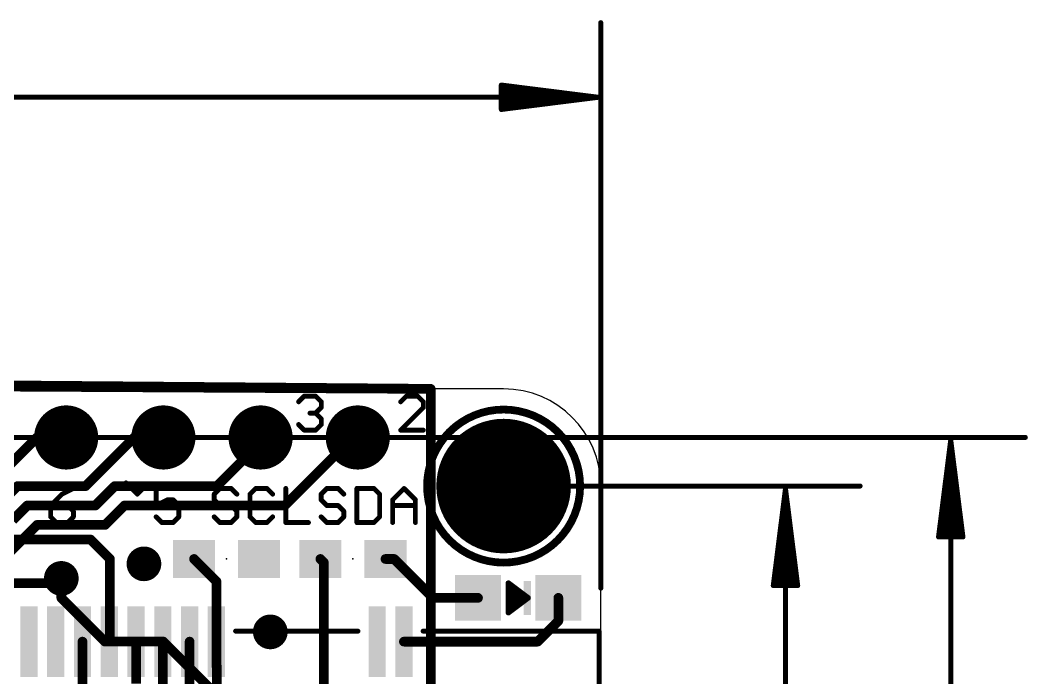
# Model space of a CAD drawing. Extents: x -8.4 to 62, y -6.5 to 32.8.
# Drawn here: x 35.63 to 61.96, y 15.31 to 32.5 of the extents above; entities that cross this region are included whole.
import ezdxf

# ---------------------------------------------------------------- set-up
doc = ezdxf.new("R2010")
doc.units = 0
for name, color, linetype in [('1', 12, 'CONTINUOUS'), ('16', 132, 'CONTINUOUS'), ('17', 110, 'CONTINUOUS'), ('18', 110, 'CONTINUOUS'), ('20', 53, 'CONTINUOUS'), ('21', 40, 'CONTINUOUS'), ('23', 40, 'CONTINUOUS'), ('47', 253, 'CONTINUOUS')]:
    doc.layers.add(name, color=color, linetype=linetype)

# ---------------------------------------------------------------- blocks, each defined once
blk = doc.blocks.new('RECT')
blk.add_solid([(-0.5, -0.5), (0.5, -0.5), (-0.5, 0.5), (0.5, 0.5)])
blk = doc.blocks.new('ROUNDP')
at = {"const_width": 0.5}
blk.add_lwpolyline([(0, -0.25, 1), (0, 0.25, 1), (0, -0.25)], format="xyb", dxfattribs=at)
blk = doc.blocks.new('ROUNDV')
at = {"const_width": 0.5}
blk.add_lwpolyline([(0, -0.25, 1), (0, 0.25, 1), (0, -0.25)], format="xyb", dxfattribs=at)

msp = doc.modelspace()

# ---------------------------------------------------------------- linework, layer by layer
at = {"layer": '1', "const_width": 0.254}
for points in [[(46.355, 22.86), (-0.254, 23.241)], [(46.355, 0), (46.355, 22.86)], [(33.909, 18.923), (37.465, 18.923)], [(37.465, 18.923), (37.973, 18.415)], [(37.973, 18.415), (37.973, 16.272)], [(40.171, 18.415), (40.756, 17.83)], [(43.561, 18.327), (43.473, 18.415)], [(43.561, 8.509), (43.561, 18.327)], [(45.173, 18.415), (45.4, 18.415)], [(45.4, 18.415), (46.416, 17.399)], [(33.528, 17.78), (36.576, 17.78)], [(36.576, 17.78), (36.703, 17.907)], [(40.756, 17.83), (40.756, 16.255)], [(46.416, 17.399), (47.591, 17.399)], [(49.691, 17.399), (49.691, 16.798)], [(49.691, 16.798), (49.148, 16.255)], [(37.256, 16.255), (37.256, 14.904)], [(37.973, 16.272), (37.956, 16.255)], [(38.656, 16.255), (38.656, 15.161)], [(39.356, 16.255), (39.356, 14.972)], [(40.056, 16.255), (40.056, 13.767)], [(40.756, 15.62), (40.756, 16.255)], [(49.148, 16.255), (45.656, 16.255)], [(40.767, 15.609), (40.756, 15.62)], [(40.767, 12.573), (40.767, 15.609)]]:
    msp.add_lwpolyline(points, dxfattribs=at)
at = {"layer": '1', "const_width": 0.127}
for points in [[(46.4185, 22.86, 1), (46.2915, 22.86)], [(46.3545, 22.7965, 1), (46.3555, 22.9235)], [(37.5099, 18.9679, 1), (37.4201, 18.8781)], [(37.465, 18.8595, 1), (37.465, 18.9865)], [(38.0365, 18.415, 1), (37.9095, 18.415)], [(37.9281, 18.3701, 1), (38.0179, 18.4599)], [(40.2159, 18.4599, 1), (40.1261, 18.3701)], [(43.5179, 18.4599, 1), (43.4281, 18.3701)], [(43.6245, 18.327, 1), (43.4975, 18.327)], [(43.5161, 18.2821, 1), (43.6059, 18.3719)], [(45.173, 18.4785, 1), (45.173, 18.3515)], [(45.4449, 18.4599, 1), (45.3551, 18.3701)], [(45.4, 18.3515, 1), (45.4, 18.4785)], [(36.576, 17.7165, 1), (36.576, 17.8435)], [(36.7479, 17.8621, 1), (36.6581, 17.9519)], [(40.8195, 17.83, 1), (40.6925, 17.83)], [(40.7111, 17.7851, 1), (40.8009, 17.8749)], [(36.5311, 17.8249, 1), (36.6209, 17.7351)], [(46.416, 17.4625, 1), (46.416, 17.3355)], [(46.3711, 17.3541, 1), (46.4609, 17.4439)], [(47.591, 17.3355, 1), (47.591, 17.4625)], [(49.7545, 17.399, 1), (49.6275, 17.399)], [(49.6275, 16.798, 1), (49.7545, 16.798)], [(49.7359, 16.7531, 1), (49.6461, 16.8429)], [(37.3195, 16.255, 1), (37.1925, 16.255)], [(37.9111, 16.2999, 1), (38.0009, 16.2101)], [(37.9095, 16.272, 1), (38.0365, 16.272)], [(38.0179, 16.2271, 1), (37.9281, 16.3169)], [(38.7195, 16.255, 1), (38.5925, 16.255)], [(39.4195, 16.255, 1), (39.2925, 16.255)], [(40.1195, 16.255, 1), (39.9925, 16.255)], [(40.8195, 16.255, 1), (40.6925, 16.255)], [(45.656, 16.3185, 1), (45.656, 16.1915)], [(49.1031, 16.2999, 1), (49.1929, 16.2101)], [(49.148, 16.1915, 1), (49.148, 16.3185)], [(40.6925, 16.255, 1), (40.8195, 16.255)], [(40.8009, 15.6649, 1), (40.7111, 15.5751)], [(40.6925, 15.62, 1), (40.8195, 15.62)], [(40.8305, 15.609, 1), (40.7035, 15.609)], [(40.7221, 15.5641, 1), (40.8119, 15.6539)]]:
    msp.add_lwpolyline(points, format="xyb", dxfattribs=at)
at = {"layer": '16', "const_width": 0.254}
for points in [[(46.355, 22.86), (-0.254, 23.114)], [(46.355, 0), (46.355, 22.86)], [(34.925, 20.447), (36.068, 21.59)], [(36.068, 21.59), (36.83, 21.59)], [(37.338, 20.32), (38.608, 21.59)], [(38.608, 21.59), (39.37, 21.59)], [(39.37, 21.59), (39.116, 21.59)], [(39.497, 21.59), (39.37, 21.59)], [(41.91, 21.463), (41.91, 21.59)], [(42.545, 19.812), (44.323, 21.59)], [(44.45, 21.59), (43.942, 21.59)], [(44.323, 21.59), (44.45, 21.59)], [(40.767, 20.32), (41.91, 21.463)], [(35.179, 19.939), (35.56, 20.32)], [(35.56, 20.32), (37.338, 20.32)], [(37.592, 19.812), (38.1, 20.32)], [(38.1, 20.32), (40.767, 20.32)], [(35.433, 19.431), (35.814, 19.812)], [(35.814, 19.812), (37.592, 19.812)], [(37.846, 19.304), (38.354, 19.812)], [(38.354, 19.812), (42.545, 19.812)], [(34.798, 18.034), (36.068, 19.304)], [(36.068, 19.304), (37.846, 19.304)], [(36.703, 17.399), (36.703, 17.907)], [(37.846, 16.256), (36.703, 17.399)], [(39.37, 16.256), (37.846, 16.256)], [(42.037, 13.589), (39.37, 16.256)]]:
    msp.add_lwpolyline(points, dxfattribs=at)
at = {"layer": '16', "const_width": 0.127}
for points in [[(46.4185, 22.86, 1), (46.2915, 22.86)], [(46.3547, 22.7965, 1), (46.3553, 22.9235)], [(36.068, 21.6535, 1), (36.068, 21.5265)], [(36.1129, 21.5451, 1), (36.0231, 21.6349)], [(36.83, 21.5265, 1), (36.83, 21.6535)], [(38.608, 21.6535, 1), (38.608, 21.5265)], [(38.6529, 21.5451, 1), (38.5631, 21.6349)], [(39.116, 21.6535, 1), (39.116, 21.5265)], [(39.37, 21.6535, 1), (39.37, 21.5265)], [(39.37, 21.5265, 1), (39.37, 21.6535)], [(39.37, 21.5265, 1), (39.37, 21.6535)], [(39.497, 21.5265, 1), (39.497, 21.6535)], [(41.9735, 21.59, 1), (41.8465, 21.59)], [(43.942, 21.6535, 1), (43.942, 21.5265)], [(44.323, 21.6535, 1), (44.323, 21.5265)], [(44.3679, 21.5451, 1), (44.2781, 21.6349)], [(44.45, 21.5265, 1), (44.45, 21.6535)], [(44.45, 21.5265, 1), (44.45, 21.6535)], [(41.8465, 21.463, 1), (41.9735, 21.463)], [(41.9549, 21.4181, 1), (41.8651, 21.5079)], [(35.6049, 20.2751, 1), (35.5151, 20.3649)], [(37.2931, 20.3649, 1), (37.3829, 20.2751)], [(37.338, 20.2565, 1), (37.338, 20.3835)], [(38.1, 20.3835, 1), (38.1, 20.2565)], [(38.1449, 20.2751, 1), (38.0551, 20.3649)], [(40.7221, 20.3649, 1), (40.8119, 20.2751)], [(40.767, 20.2565, 1), (40.767, 20.3835)], [(35.814, 19.8755, 1), (35.814, 19.7485)], [(35.8589, 19.7671, 1), (35.7691, 19.8569)], [(37.5471, 19.8569, 1), (37.6369, 19.7671)], [(37.592, 19.7485, 1), (37.592, 19.8755)], [(38.354, 19.8755, 1), (38.354, 19.7485)], [(38.3989, 19.7671, 1), (38.3091, 19.8569)], [(42.5001, 19.8569, 1), (42.5899, 19.7671)], [(42.545, 19.7485, 1), (42.545, 19.8755)], [(36.068, 19.3675, 1), (36.068, 19.2405)], [(36.1129, 19.2591, 1), (36.0231, 19.3489)], [(37.8011, 19.3489, 1), (37.8909, 19.2591)], [(37.846, 19.2405, 1), (37.846, 19.3675)], [(36.7665, 17.907, 1), (36.6395, 17.907)], [(36.7479, 17.4439, 1), (36.6581, 17.3541)], [(36.6395, 17.399, 1), (36.7665, 17.399)], [(37.846, 16.3195, 1), (37.846, 16.1925)], [(37.8011, 16.2111, 1), (37.8909, 16.3009)], [(39.4149, 16.3009, 1), (39.3251, 16.2111)], [(39.37, 16.1925, 1), (39.37, 16.3195)]]:
    msp.add_lwpolyline(points, format="xyb", dxfattribs=at)
at = {"layer": '20'}
for p, q in [((48.26, 22.86), (2.54, 22.86)), ((50.8, 2.54), (50.8, 20.32))]:
    msp.add_line(p, q, dxfattribs=at)
msp.add_arc((48.26, 20.32), 2.54, 0, 90, dxfattribs=at)
at = {"layer": '21'}
for points, const_width in [([(42.9027, 22.522), (43.051, 22.6703)], 0.127), ([(43.051, 22.6703), (43.3476, 22.6703)], 0.127), ([(43.3476, 22.6703), (43.4959, 22.522)], 0.127), ([(45.718, 22.6703), (45.5697, 22.522)], 0.127), ([(46.0146, 22.6703), (45.718, 22.6703)], 0.127), ([(46.1629, 22.522), (46.0146, 22.6703)], 0.127), ([(43.4959, 22.3737), (43.3476, 22.2254)], 0.127), ([(43.4959, 22.522), (43.4959, 22.3737)], 0.127), ([(45.5697, 21.7805), (46.1629, 22.3737)], 0.127), ([(46.1629, 22.3737), (46.1629, 22.522)], 0.127), ([(43.3476, 22.2254), (43.1993, 22.2254)], 0.127), ([(43.3476, 22.2254), (43.4959, 22.0771)], 0.127), ([(43.4959, 22.0771), (43.4959, 21.9288)], 0.127), ([(43.051, 21.7805), (42.9027, 21.9288)], 0.127), ([(43.4959, 21.9288), (43.3476, 21.7805)], 0.127), ([(43.3476, 21.7805), (43.051, 21.7805)], 0.127), ([(46.1629, 21.7805), (45.5697, 21.7805)], 0.127), ([(37.0189, 20.2573), (36.7223, 20.109)], 0.127), ([(38.244, 20.2573), (38.3923, 20.4056)], 0.127), ([(38.3923, 20.4056), (38.6889, 20.109)], 0.127), ([(38.6889, 20.109), (38.8372, 20.2573)], 0.127), ([(39.7727, 20.2573), (39.1795, 20.2573)], 0.127), ([(39.1795, 20.2573), (39.1795, 19.8124)], 0.127), ([(40.8455, 20.2573), (40.6972, 20.109)], 0.127), ([(41.1421, 20.2573), (40.8455, 20.2573)], 0.127), ([(41.2904, 20.109), (41.1421, 20.2573)], 0.127), ([(41.781, 20.2573), (41.6327, 20.109)], 0.127), ([(42.0776, 20.2573), (41.781, 20.2573)], 0.127), ([(42.2259, 20.109), (42.0776, 20.2573)], 0.127), ([(42.5683, 20.2573), (42.5683, 19.3675)], 0.127), ([(43.6395, 20.2573), (43.4912, 20.109)], 0.127), ([(43.9361, 20.2573), (43.6395, 20.2573)], 0.127), ([(44.0844, 20.109), (43.9361, 20.2573)], 0.127), ([(44.4267, 20.2573), (44.4267, 19.3675)], 0.127), ([(44.8716, 20.2573), (44.4267, 20.2573)], 0.127), ([(45.0199, 20.109), (44.8716, 20.2573)], 0.127), ([(45.3623, 19.9607), (45.6588, 20.2573)], 0.127), ([(45.6588, 20.2573), (45.9554, 19.9607)], 0.127), ([(36.7223, 20.109), (36.4257, 19.8124)], 0.127), ([(39.1795, 19.8124), (39.4761, 19.9607)], 0.127), ([(39.4761, 19.9607), (39.6244, 19.9607)], 0.127), ([(39.6244, 19.9607), (39.7727, 19.8124)], 0.127), ([(40.6972, 20.109), (40.6972, 19.9607)], 0.127), ([(40.6972, 19.9607), (40.8455, 19.8124)], 0.127), ([(41.6327, 20.109), (41.6327, 19.5158)], 0.127), ([(43.4912, 20.109), (43.4912, 19.9607)], 0.127), ([(43.4912, 19.9607), (43.6395, 19.8124)], 0.127), ([(45.0199, 19.5158), (45.0199, 20.109)], 0.127), ([(45.3623, 19.3675), (45.3623, 19.9607)], 0.127), ([(45.9554, 19.9607), (45.9554, 19.3675)], 0.127), ([(36.4257, 19.8124), (36.4257, 19.5158)], 0.127), ([(36.8706, 19.8124), (36.4257, 19.8124)], 0.127), ([(37.0189, 19.6641), (36.8706, 19.8124)], 0.127), ([(39.7727, 19.8124), (39.7727, 19.5158)], 0.127), ([(40.8455, 19.8124), (41.1421, 19.8124)], 0.127), ([(41.1421, 19.8124), (41.2904, 19.6641)], 0.127), ([(43.6395, 19.8124), (43.9361, 19.8124)], 0.127), ([(43.9361, 19.8124), (44.0844, 19.6641)], 0.127), ([(45.3623, 19.8124), (45.9554, 19.8124)], 0.127), ([(36.4257, 19.5158), (36.574, 19.3675)], 0.127), ([(36.8706, 19.3675), (37.0189, 19.5158)], 0.127), ([(37.0189, 19.5158), (37.0189, 19.6641)], 0.127), ([(39.3278, 19.3675), (39.1795, 19.5158)], 0.127), ([(39.7727, 19.5158), (39.6244, 19.3675)], 0.127), ([(40.8455, 19.3675), (40.6972, 19.5158)], 0.127), ([(41.2904, 19.5158), (41.1421, 19.3675)], 0.127), ([(41.2904, 19.6641), (41.2904, 19.5158)], 0.127), ([(41.6327, 19.5158), (41.781, 19.3675)], 0.127), ([(42.0776, 19.3675), (42.2259, 19.5158)], 0.127), ([(43.6395, 19.3675), (43.4912, 19.5158)], 0.127), ([(44.0844, 19.5158), (43.9361, 19.3675)], 0.127), ([(44.0844, 19.6641), (44.0844, 19.5158)], 0.127), ([(44.8716, 19.3675), (45.0199, 19.5158)], 0.127), ([(36.574, 19.3675), (36.8706, 19.3675)], 0.127), ([(39.6244, 19.3675), (39.3278, 19.3675)], 0.127), ([(41.1421, 19.3675), (40.8455, 19.3675)], 0.127), ([(41.781, 19.3675), (42.0776, 19.3675)], 0.127), ([(42.5683, 19.3675), (43.1614, 19.3675)], 0.127), ([(43.9361, 19.3675), (43.6395, 19.3675)], 0.127), ([(44.4267, 19.3675), (44.8716, 19.3675)], 0.127), ([(48.895, 17.399), (48.387, 17.78)], 0.1524), ([(48.387, 17.78), (48.387, 17.018)], 0.1524), ([(48.387, 17.6784), (48.5225, 17.6784)], 0.1524), ([(48.387, 17.526), (48.7257, 17.526)], 0.1524), ([(48.387, 17.018), (48.895, 17.399)], 0.1524), ([(48.387, 17.3736), (48.8611, 17.3736)], 0.1524), ([(48.387, 17.2212), (48.6579, 17.2212)], 0.1524), ([(48.387, 17.0688), (48.4547, 17.0688)], 0.1524), ([(44.456, 16.53), (41.256, 16.53)], 0.127), ([(46.156, 16.53), (50.756, 16.53)], 0.127), ([(50.756, 16.53), (50.756, 6.33)], 0.127)]:
    msp.add_lwpolyline(points, dxfattribs=dict(at, const_width=const_width))
for points, const_width in [([(43.051, 22.702, 1), (43.051, 22.6385)], 0.0635), ([(43.0735, 22.6478, 1), (43.0286, 22.6927)], 0.0635), ([(43.3701, 22.6927, 1), (43.3252, 22.6478)], 0.0635), ([(43.3476, 22.6385, 1), (43.3476, 22.702)], 0.0635), ([(45.718, 22.702, 1), (45.718, 22.6385)], 0.0635), ([(45.7405, 22.6478, 1), (45.6956, 22.6927)], 0.0635), ([(46.0371, 22.6927, 1), (45.9922, 22.6478)], 0.0635), ([(46.0146, 22.6385, 1), (46.0146, 22.702)], 0.0635), ([(42.8803, 22.5444, 1), (42.9252, 22.4995)], 0.0635), ([(43.5277, 22.522, 1), (43.4642, 22.522)], 0.0635), ([(43.4642, 22.3737, 1), (43.5277, 22.3737)], 0.0635), ([(43.4735, 22.4995, 1), (43.5184, 22.5444)], 0.0635), ([(43.5184, 22.3512, 1), (43.4735, 22.3961)], 0.0635), ([(45.5473, 22.5444, 1), (45.5922, 22.4995)], 0.0635), ([(46.1947, 22.522, 1), (46.1312, 22.522)], 0.0635), ([(46.1312, 22.3737, 1), (46.1947, 22.3737)], 0.0635), ([(46.1405, 22.4995, 1), (46.1854, 22.5444)], 0.0635), ([(46.1854, 22.3512, 1), (46.1405, 22.3961)], 0.0635), ([(48.26, 18.32, 1), (48.26, 22.32, 1), (48.26, 18.32)], 0.2032), ([(43.1993, 22.2571, 1), (43.1993, 22.1936)], 0.0635), ([(43.3701, 22.2478, 1), (43.3252, 22.2029)], 0.0635), ([(43.3252, 22.2478, 1), (43.3701, 22.2029)], 0.0635), ([(43.3476, 22.1936, 1), (43.3476, 22.2571)], 0.0635), ([(43.5277, 22.0771, 1), (43.4642, 22.0771)], 0.0635), ([(43.4735, 22.0546, 1), (43.5184, 22.0995)], 0.0635), ([(42.9252, 21.9512, 1), (42.8803, 21.9063)], 0.0635), ([(43.4642, 21.9288, 1), (43.5277, 21.9288)], 0.0635), ([(43.5184, 21.9063, 1), (43.4735, 21.9512)], 0.0635), ([(43.051, 21.8122, 1), (43.051, 21.7488)], 0.0635), ([(43.0286, 21.758, 1), (43.0735, 21.803)], 0.0635), ([(43.3252, 21.803, 1), (43.3701, 21.758)], 0.0635), ([(43.3476, 21.7488, 1), (43.3476, 21.8122)], 0.0635), ([(45.5697, 21.8122, 1), (45.5697, 21.7488)], 0.0635), ([(45.5473, 21.803, 1), (45.5922, 21.758)], 0.0635), ([(46.1629, 21.7488, 1), (46.1629, 21.8122)], 0.0635), ([(37.0331, 20.2289, 1), (37.0047, 20.2857)], 0.0635), ([(38.2215, 20.2797, 1), (38.2664, 20.2348)], 0.0635), ([(38.4147, 20.428, 1), (38.3698, 20.3831)], 0.0635), ([(38.4147, 20.3831, 1), (38.3698, 20.428)], 0.0635), ([(38.8596, 20.2348, 1), (38.8147, 20.2797)], 0.0635), ([(39.1795, 20.289, 1), (39.1795, 20.2255)], 0.0635), ([(39.2113, 20.2573, 1), (39.1478, 20.2573)], 0.0635), ([(39.7727, 20.2255, 1), (39.7727, 20.289)], 0.0635), ([(40.8455, 20.289, 1), (40.8455, 20.2255)], 0.0635), ([(40.868, 20.2348, 1), (40.8231, 20.2797)], 0.0635), ([(41.1646, 20.2797, 1), (41.1196, 20.2348)], 0.0635), ([(41.1421, 20.2255, 1), (41.1421, 20.289)], 0.0635), ([(41.781, 20.289, 1), (41.781, 20.2255)], 0.0635), ([(41.8035, 20.2348, 1), (41.7586, 20.2797)], 0.0635), ([(42.1001, 20.2797, 1), (42.0552, 20.2348)], 0.0635), ([(42.0776, 20.2255, 1), (42.0776, 20.289)], 0.0635), ([(42.6, 20.2573, 1), (42.5365, 20.2573)], 0.0635), ([(43.6395, 20.289, 1), (43.6395, 20.2255)], 0.0635), ([(43.662, 20.2348, 1), (43.6171, 20.2797)], 0.0635), ([(43.9586, 20.2797, 1), (43.9136, 20.2348)], 0.0635), ([(43.9361, 20.2255, 1), (43.9361, 20.289)], 0.0635), ([(44.4585, 20.2573, 1), (44.395, 20.2573)], 0.0635), ([(44.4267, 20.289, 1), (44.4267, 20.2255)], 0.0635), ([(44.8941, 20.2797, 1), (44.8492, 20.2348)], 0.0635), ([(44.8716, 20.2255, 1), (44.8716, 20.289)], 0.0635), ([(45.6813, 20.2797, 1), (45.6364, 20.2348)], 0.0635), ([(45.6813, 20.2348, 1), (45.6364, 20.2797)], 0.0635), ([(36.7081, 20.1374, 1), (36.7365, 20.0806)], 0.0635), ([(36.7448, 20.0865, 1), (36.6999, 20.1314)], 0.0635), ([(38.6664, 20.1314, 1), (38.7113, 20.0865)], 0.0635), ([(38.6664, 20.0865, 1), (38.7113, 20.1314)], 0.0635), ([(39.4761, 19.9924, 1), (39.4761, 19.9289)], 0.0635), ([(39.4903, 19.9323, 1), (39.4619, 19.9891)], 0.0635), ([(39.6468, 19.9831, 1), (39.6019, 19.9382)], 0.0635), ([(39.6244, 19.9289, 1), (39.6244, 19.9924)], 0.0635), ([(40.729, 20.109, 1), (40.6655, 20.109)], 0.0635), ([(40.6748, 20.1314, 1), (40.7197, 20.0865)], 0.0635), ([(40.7197, 19.9831, 1), (40.6748, 19.9382)], 0.0635), ([(41.2679, 20.0865, 1), (41.3128, 20.1314)], 0.0635), ([(41.6645, 20.109, 1), (41.601, 20.109)], 0.0635), ([(41.6103, 20.1314, 1), (41.6552, 20.0865)], 0.0635), ([(42.2035, 20.0865, 1), (42.2484, 20.1314)], 0.0635), ([(43.523, 20.109, 1), (43.4595, 20.109)], 0.0635), ([(43.4688, 20.1314, 1), (43.5137, 20.0865)], 0.0635), ([(43.5137, 19.9831, 1), (43.4688, 19.9382)], 0.0635), ([(44.0619, 20.0865, 1), (44.1068, 20.1314)], 0.0635), ([(45.0517, 20.109, 1), (44.9882, 20.109)], 0.0635), ([(44.9975, 20.0865, 1), (45.0424, 20.1314)], 0.0635), ([(45.394, 19.9607, 1), (45.3305, 19.9607)], 0.0635), ([(45.3398, 19.9831, 1), (45.3847, 19.9382)], 0.0635), ([(45.9872, 19.9607, 1), (45.9237, 19.9607)], 0.0635), ([(45.933, 19.9382, 1), (45.9779, 19.9831)], 0.0635), ([(36.4575, 19.8124, 1), (36.394, 19.8124)], 0.0635), ([(36.4257, 19.8441, 1), (36.4257, 19.7806)], 0.0635), ([(36.4033, 19.8348, 1), (36.4482, 19.7899)], 0.0635), ([(36.8931, 19.8348, 1), (36.8482, 19.7899)], 0.0635), ([(36.8706, 19.7806, 1), (36.8706, 19.8441)], 0.0635), ([(39.1653, 19.8408, 1), (39.1937, 19.784)], 0.0635), ([(39.1478, 19.8124, 1), (39.2113, 19.8124)], 0.0635), ([(39.8044, 19.8124, 1), (39.7409, 19.8124)], 0.0635), ([(39.7502, 19.7899, 1), (39.7951, 19.8348)], 0.0635), ([(40.6655, 19.9607, 1), (40.729, 19.9607)], 0.0635), ([(40.8455, 19.8441, 1), (40.8455, 19.7806)], 0.0635), ([(40.8231, 19.7899, 1), (40.868, 19.8348)], 0.0635), ([(41.1646, 19.8348, 1), (41.1196, 19.7899)], 0.0635), ([(41.1421, 19.7806, 1), (41.1421, 19.8441)], 0.0635), ([(43.4595, 19.9607, 1), (43.523, 19.9607)], 0.0635), ([(43.6395, 19.8441, 1), (43.6395, 19.7806)], 0.0635), ([(43.6171, 19.7899, 1), (43.662, 19.8348)], 0.0635), ([(43.9586, 19.8348, 1), (43.9136, 19.7899)], 0.0635), ([(43.9361, 19.7806, 1), (43.9361, 19.8441)], 0.0635), ([(45.3623, 19.8441, 1), (45.3623, 19.7806)], 0.0635), ([(45.9554, 19.7806, 1), (45.9554, 19.8441)], 0.0635), ([(36.394, 19.5158, 1), (36.4575, 19.5158)], 0.0635), ([(36.4482, 19.5382, 1), (36.4033, 19.4933)], 0.0635), ([(37.0507, 19.6641, 1), (36.9872, 19.6641)], 0.0635), ([(36.9872, 19.5158, 1), (37.0507, 19.5158)], 0.0635), ([(36.9965, 19.6416, 1), (37.0414, 19.6865)], 0.0635), ([(37.0414, 19.4933, 1), (36.9965, 19.5382)], 0.0635), ([(39.202, 19.5382, 1), (39.157, 19.4933)], 0.0635), ([(39.7409, 19.5158, 1), (39.8044, 19.5158)], 0.0635), ([(39.7951, 19.4933, 1), (39.7502, 19.5382)], 0.0635), ([(40.7197, 19.5382, 1), (40.6748, 19.4933)], 0.0635), ([(41.3221, 19.6641, 1), (41.2586, 19.6641)], 0.0635), ([(41.2586, 19.5158, 1), (41.3221, 19.5158)], 0.0635), ([(41.2679, 19.6416, 1), (41.3128, 19.6865)], 0.0635), ([(41.3128, 19.4933, 1), (41.2679, 19.5382)], 0.0635), ([(41.601, 19.5158, 1), (41.6645, 19.5158)], 0.0635), ([(41.6552, 19.5382, 1), (41.6103, 19.4933)], 0.0635), ([(42.2484, 19.4933, 1), (42.2035, 19.5382)], 0.0635), ([(43.5137, 19.5382, 1), (43.4688, 19.4933)], 0.0635), ([(44.1161, 19.6641, 1), (44.0526, 19.6641)], 0.0635), ([(44.0526, 19.5158, 1), (44.1161, 19.5158)], 0.0635), ([(44.0619, 19.6416, 1), (44.1068, 19.6865)], 0.0635), ([(44.1068, 19.4933, 1), (44.0619, 19.5382)], 0.0635), ([(44.9882, 19.5158, 1), (45.0517, 19.5158)], 0.0635), ([(45.0424, 19.4933, 1), (44.9975, 19.5382)], 0.0635), ([(36.574, 19.3992, 1), (36.574, 19.3358)], 0.0635), ([(36.5516, 19.345, 1), (36.5965, 19.39)], 0.0635), ([(36.8482, 19.39, 1), (36.8931, 19.345)], 0.0635), ([(36.8706, 19.3358, 1), (36.8706, 19.3992)], 0.0635), ([(39.3278, 19.3992, 1), (39.3278, 19.3358)], 0.0635), ([(39.3053, 19.345, 1), (39.3502, 19.39)], 0.0635), ([(39.6019, 19.39, 1), (39.6468, 19.345)], 0.0635), ([(39.6244, 19.3358, 1), (39.6244, 19.3992)], 0.0635), ([(40.8455, 19.3992, 1), (40.8455, 19.3358)], 0.0635), ([(40.8231, 19.345, 1), (40.868, 19.39)], 0.0635), ([(41.1196, 19.39, 1), (41.1646, 19.345)], 0.0635), ([(41.1421, 19.3358, 1), (41.1421, 19.3992)], 0.0635), ([(41.781, 19.3992, 1), (41.781, 19.3358)], 0.0635), ([(41.7586, 19.345, 1), (41.8035, 19.39)], 0.0635), ([(42.0552, 19.39, 1), (42.1001, 19.345)], 0.0635), ([(42.0776, 19.3358, 1), (42.0776, 19.3992)], 0.0635), ([(42.5365, 19.3675, 1), (42.6, 19.3675)], 0.0635), ([(42.5683, 19.3992, 1), (42.5683, 19.3358)], 0.0635), ([(43.1614, 19.3358, 1), (43.1614, 19.3992)], 0.0635), ([(43.6395, 19.3992, 1), (43.6395, 19.3358)], 0.0635), ([(43.6171, 19.345, 1), (43.662, 19.39)], 0.0635), ([(43.9136, 19.39, 1), (43.9586, 19.345)], 0.0635), ([(43.9361, 19.3358, 1), (43.9361, 19.3992)], 0.0635), ([(44.4267, 19.3992, 1), (44.4267, 19.3358)], 0.0635), ([(44.395, 19.3675, 1), (44.4585, 19.3675)], 0.0635), ([(44.8492, 19.39, 1), (44.8941, 19.345)], 0.0635), ([(44.8716, 19.3358, 1), (44.8716, 19.3992)], 0.0635), ([(45.3305, 19.3675, 1), (45.394, 19.3675)], 0.0635), ([(45.9237, 19.3675, 1), (45.9872, 19.3675)], 0.0635), ([(48.4099, 17.8105, 1), (48.3641, 17.7495)], 0.0762), ([(48.4251, 17.78, 1), (48.3489, 17.78)], 0.0762), ([(48.387, 17.7165, 1), (48.387, 17.6403)], 0.0762), ([(48.5225, 17.6403, 1), (48.5225, 17.7165)], 0.0762), ([(48.387, 17.5641, 1), (48.387, 17.4879)], 0.0762), ([(48.387, 17.4117, 1), (48.387, 17.3355)], 0.0762), ([(48.7257, 17.4879, 1), (48.7257, 17.5641)], 0.0762), ([(48.8611, 17.3355, 1), (48.8611, 17.4117)], 0.0762), ([(48.9179, 17.3685, 1), (48.8721, 17.4295)], 0.0762), ([(48.8721, 17.3685, 1), (48.9179, 17.4295)], 0.0762), ([(48.387, 17.2593, 1), (48.387, 17.1831)], 0.0762), ([(48.387, 17.1069, 1), (48.387, 17.0307)], 0.0762), ([(48.4547, 17.0307, 1), (48.4547, 17.1069)], 0.0762), ([(48.6579, 17.1831, 1), (48.6579, 17.2593)], 0.0762), ([(48.3641, 17.0485, 1), (48.4099, 16.9875)], 0.0762), ([(48.3489, 17.018, 1), (48.4251, 17.018)], 0.0762), ([(41.256, 16.5617, 1), (41.256, 16.4983)], 0.0635), ([(44.456, 16.4983, 1), (44.456, 16.5617)], 0.0635), ([(46.156, 16.5617, 1), (46.156, 16.4983)], 0.0635), ([(50.7878, 16.53, 1), (50.7242, 16.53)], 0.0635), ([(50.756, 16.4983, 1), (50.756, 16.5617)], 0.0635)]:
    msp.add_lwpolyline(points, format="xyb", dxfattribs=dict(at, const_width=const_width))
at = {"layer": '23'}
for p in [(48.26, 20.32), (41.021, 18.415), (44.323, 18.415), (48.641, 17.399)]:
    msp.add_point(p, dxfattribs=at)
at = {"layer": '47', "const_width": 0.13}
for points in [[(50.8, 17.653), (50.8, 32.43)], [(50.735, 30.48), (48.2, 30.7992)], [(48.2, 30.7992), (48.2, 30.1608)], [(0.065, 30.48), (50.735, 30.48)], [(50.735, 30.48), (48.2, 30.74)], [(50.735, 30.48), (48.2, 30.61)], [(48.2, 30.1608), (50.735, 30.48)], [(48.2, 30.35), (50.735, 30.48)], [(48.2, 30.22), (50.735, 30.48)], [(30.48, 21.59), (61.894, 21.59)], [(59.944, 21.525), (59.6248, 18.99)], [(59.944, 21.525), (59.684, 18.99)], [(59.944, 21.525), (59.814, 18.99)], [(59.944, 21.525), (59.944, 1.335)], [(60.2632, 18.99), (59.944, 21.525)], [(60.074, 18.99), (59.944, 21.525)], [(60.204, 18.99), (59.944, 21.525)], [(48.26, 20.32), (57.576, 20.32)], [(55.626, 20.255), (55.3068, 17.72)], [(55.626, 20.255), (55.366, 17.72)], [(55.626, 20.255), (55.496, 17.72)], [(55.626, 2.732), (55.626, 20.255)], [(55.9452, 17.72), (55.626, 20.255)], [(55.756, 17.72), (55.626, 20.255)], [(55.886, 17.72), (55.626, 20.255)], [(59.6248, 18.99), (60.2632, 18.99)], [(55.3068, 17.72), (55.9452, 17.72)]]:
    msp.add_lwpolyline(points, dxfattribs=at)
at = {"layer": '47', "const_width": 0.065}
for points in [[(50.8325, 32.43, 1), (50.7675, 32.43)], [(48.2041, 30.8315, 1), (48.1959, 30.767)], [(48.2325, 30.7992, 1), (48.1675, 30.7992)], [(48.2033, 30.7723, 1), (48.1967, 30.7077)], [(48.2017, 30.6425, 1), (48.1983, 30.5775)], [(50.7391, 30.4478, 1), (50.7309, 30.5122)], [(50.7383, 30.4477, 1), (50.7317, 30.5123)], [(50.7333, 30.4475, 1), (50.7367, 30.5125)], [(50.7367, 30.4475, 1), (50.7333, 30.5125)], [(50.735, 30.4475, 1), (50.735, 30.5125)], [(48.1983, 30.3825, 1), (48.2017, 30.3175)], [(48.1967, 30.2523, 1), (48.2033, 30.1877)], [(50.7309, 30.4478, 1), (50.7391, 30.5122)], [(50.7317, 30.4477, 1), (50.7383, 30.5123)], [(48.1959, 30.193, 1), (48.2041, 30.1285)], [(48.1675, 30.1608, 1), (48.2325, 30.1608)], [(61.894, 21.5575, 1), (61.894, 21.6225)], [(59.9765, 21.525, 1), (59.9115, 21.525)], [(59.9762, 21.5291, 1), (59.9118, 21.5209)], [(59.9765, 21.5233, 1), (59.9115, 21.5267)], [(59.9765, 21.5267, 1), (59.9115, 21.5233)], [(59.9763, 21.5283, 1), (59.9117, 21.5217)], [(59.9763, 21.5217, 1), (59.9117, 21.5283)], [(59.9762, 21.5209, 1), (59.9118, 21.5291)], [(48.26, 20.3525, 1), (48.26, 20.2875)], [(55.6585, 20.255, 1), (55.5935, 20.255)], [(55.6582, 20.2591, 1), (55.5938, 20.2509)], [(55.6585, 20.2533, 1), (55.5935, 20.2567)], [(55.6585, 20.2567, 1), (55.5935, 20.2533)], [(55.6583, 20.2583, 1), (55.5937, 20.2517)], [(55.6583, 20.2517, 1), (55.5937, 20.2583)], [(55.6582, 20.2509, 1), (55.5938, 20.2591)], [(57.576, 20.2875, 1), (57.576, 20.3525)], [(59.5925, 18.9941, 1), (59.657, 18.9859)], [(59.6248, 19.0225, 1), (59.6248, 18.9575)], [(59.6517, 18.9933, 1), (59.7163, 18.9867)], [(59.7815, 18.9917, 1), (59.8465, 18.9883)], [(60.0415, 18.9883, 1), (60.1065, 18.9917)], [(60.1717, 18.9867, 1), (60.2363, 18.9933)], [(60.231, 18.9859, 1), (60.2955, 18.9941)], [(60.2632, 18.9575, 1), (60.2632, 19.0225)], [(50.7675, 17.653, 1), (50.8325, 17.653)], [(55.2745, 17.7241, 1), (55.339, 17.7159)], [(55.3068, 17.7525, 1), (55.3068, 17.6875)], [(55.3337, 17.7233, 1), (55.3983, 17.7167)], [(55.4635, 17.7217, 1), (55.5285, 17.7183)], [(55.7235, 17.7183, 1), (55.7885, 17.7217)], [(55.8537, 17.7167, 1), (55.9183, 17.7233)], [(55.913, 17.7159, 1), (55.9775, 17.7241)], [(55.9452, 17.6875, 1), (55.9452, 17.7525)]]:
    msp.add_lwpolyline(points, format="xyb", dxfattribs=at)

# ---------------------------------------------------------------- block references
at = {"layer": '1', "xscale": 1.1}
for p in [(40.171, 18.415), (41.871, 18.415), (43.473, 18.415), (45.173, 18.415)]:
    msp.add_blockref('RECT', p, dxfattribs=at)
at = {"layer": '1', "rotation": 270}
for p, xscale, yscale in [((47.591, 17.399), 1.2, 1.2), ((49.691, 17.399), 1.2, 1.2), ((35.856, 16.255), 1.85, 0.45), ((36.556, 16.255), 1.85, 0.45), ((37.256, 16.255), 1.85, 0.45), ((37.956, 16.255), 1.85, 0.45), ((38.656, 16.255), 1.85, 0.45), ((39.356, 16.255), 1.85, 0.45), ((40.056, 16.255), 1.85, 0.45), ((40.756, 16.255), 1.85, 0.45), ((44.956, 16.255), 1.85, 0.45), ((45.656, 16.255), 1.85, 0.45)]:
    msp.add_blockref('RECT', p, dxfattribs=dict(at, xscale=xscale, yscale=yscale))
at = {"layer": '17', "xscale": 1.6764, "yscale": 1.6764, "rotation": 90}
for p in [(36.83, 21.59), (36.83, 21.59), (39.37, 21.59), (39.37, 21.59), (41.91, 21.59), (41.91, 21.59), (44.45, 21.59), (44.45, 21.59)]:
    msp.add_blockref('ROUNDP', p, dxfattribs=at)
at = {"layer": '17', "xscale": 3.516, "yscale": 3.516}
msp.add_blockref('ROUNDP', (48.26, 20.32), dxfattribs=at)
msp.add_blockref('ROUNDP', (48.26, 20.32), dxfattribs=at)
at = {"layer": '18', "xscale": 0.9064, "yscale": 0.9064}
for p in [(38.862, 18.288), (38.862, 18.288), (36.703, 17.907), (36.703, 17.907), (42.164, 16.51), (42.164, 16.51)]:
    msp.add_blockref('ROUNDV', p, dxfattribs=at)
at = {"layer": '21', "xscale": 0.889, "yscale": 0.1905, "rotation": 270}
msp.add_blockref('RECT', (48.8768, 17.399), dxfattribs=at)

doc.saveas('drawing.dxf')
